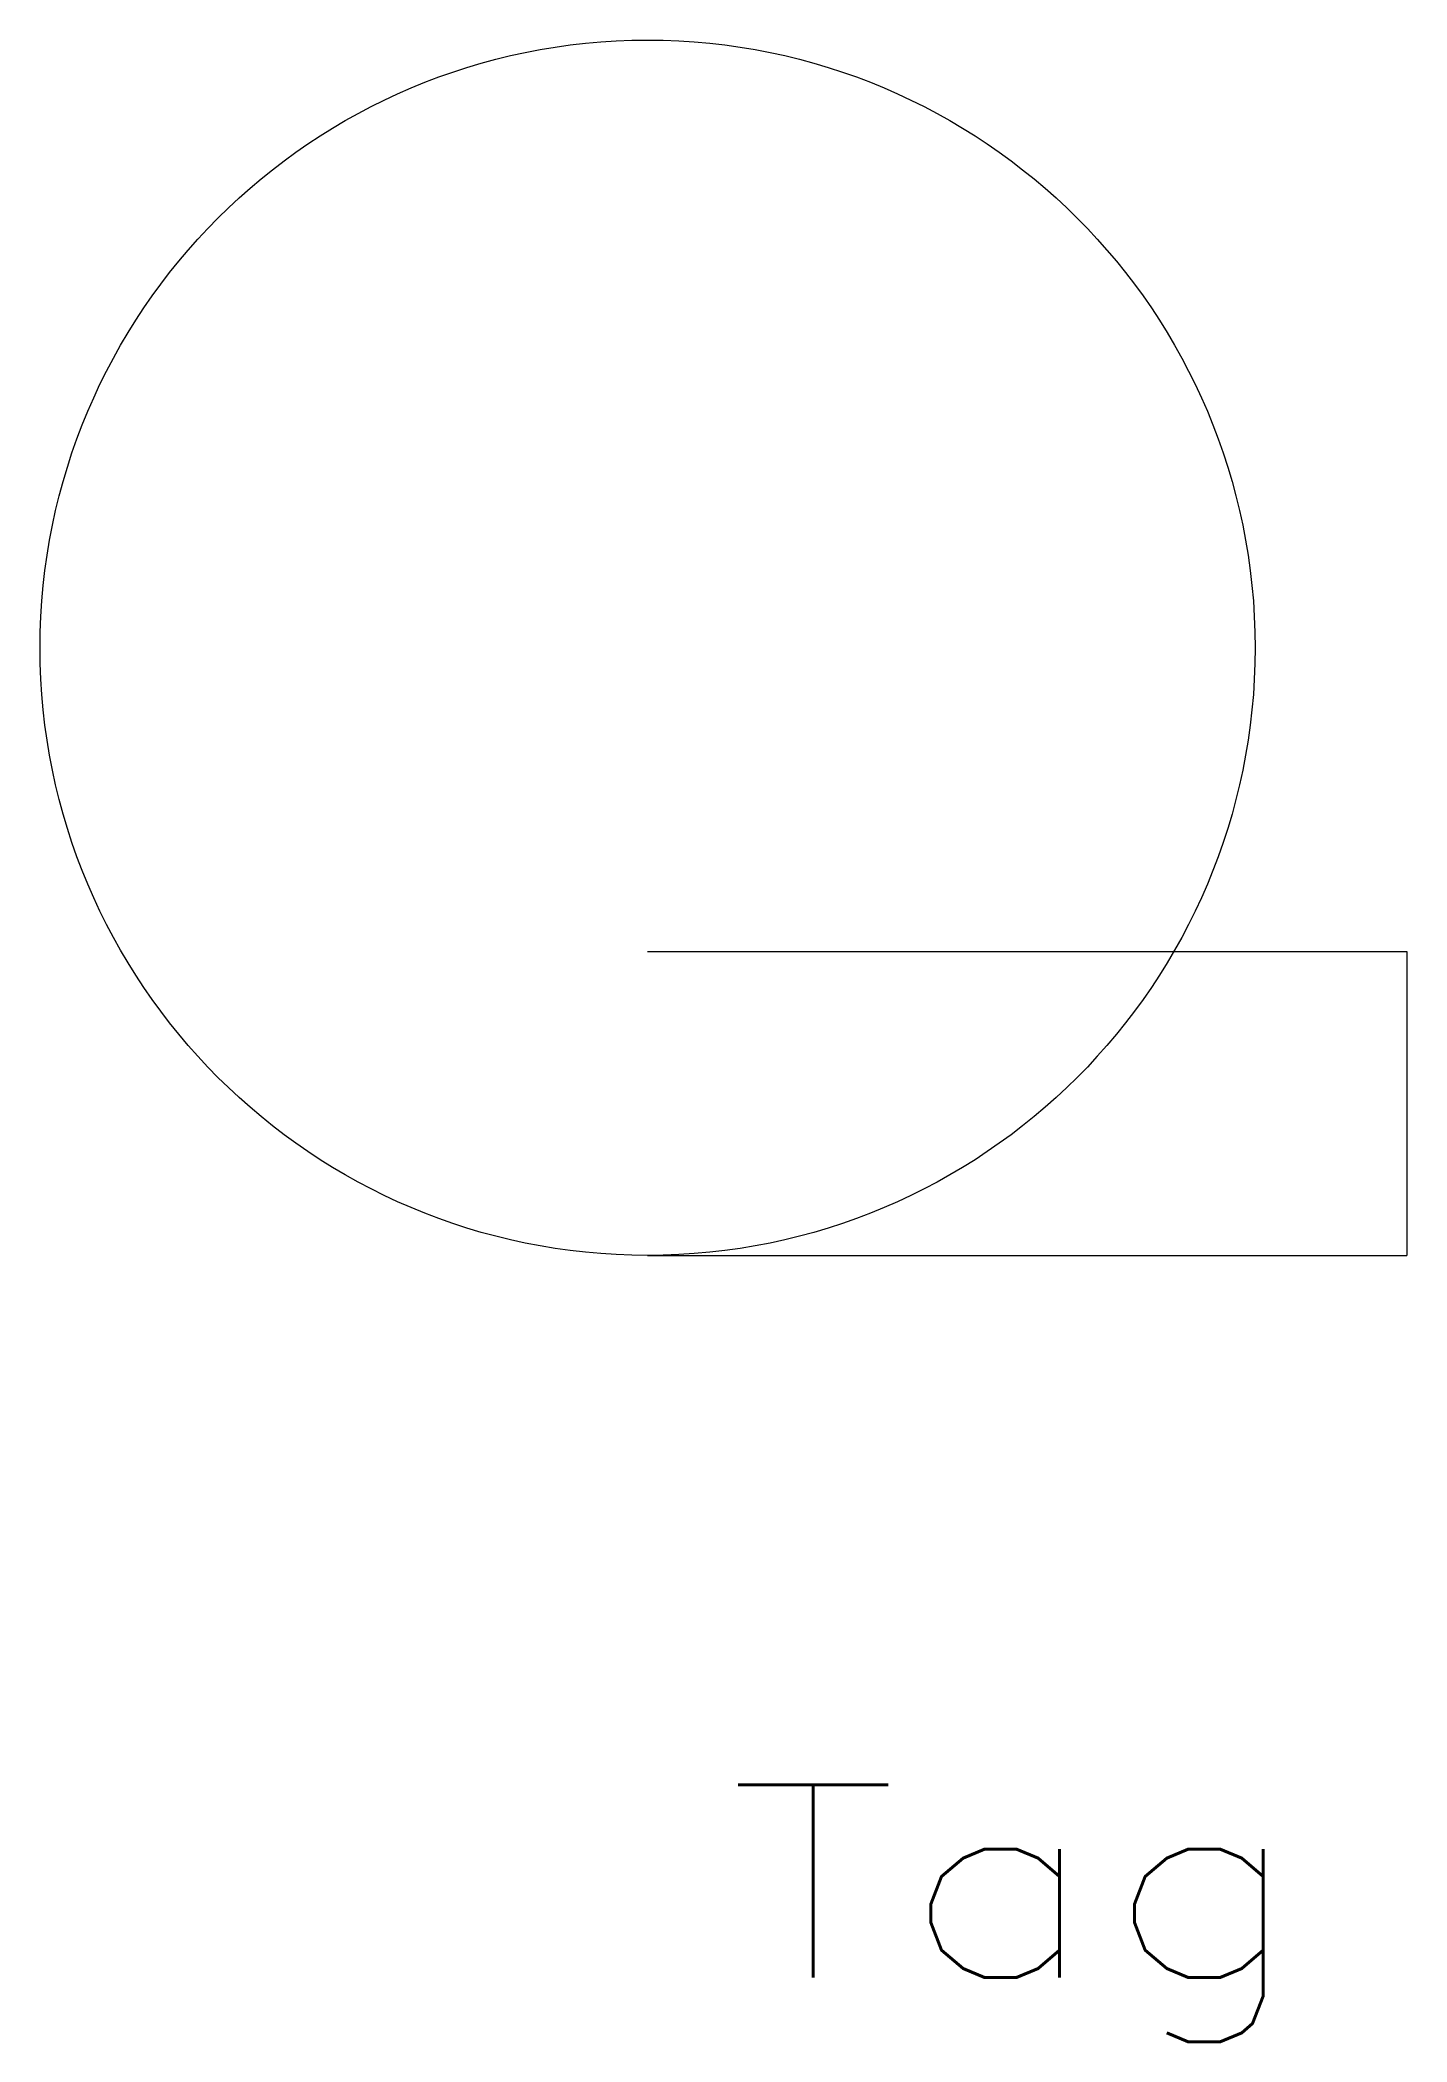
# Model space of a CAD drawing. Header units: inches. Extents: x -4.5 to 4.5, y -9.1 to 4.1.
import ezdxf
from ezdxf.enums import TextEntityAlignment as Align

# ---------------------------------------------------------------- set-up
doc = ezdxf.new("R2010")
doc.units = ezdxf.units.IN
doc.header["$MEASUREMENT"] = 0
doc.layers.get('0').update_dxf_attribs({"lineweight": 0})
doc.styles.add('_TCW_TXTSTY_1', font='TXT.SHX')

msp = doc.modelspace()

# ---------------------------------------------------------------- linework, layer by layer
at = {"linetype": 'Continuous'}
for p, q in [((-0.49, -1.943), (4.51, -1.943)), ((4.51, -1.943), (4.51, -3.943)), ((-0.49, -3.943), (4.51, -3.943))]:
    msp.add_line(p, q, dxfattribs=at)
msp.add_circle((-0.49, 0.057), 4, dxfattribs=at)

# ---------------------------------------------------------------- texts
at = {"color": 7, "linetype": 'Continuous', "style": '_TCW_TXTSTY_1', "width": 1.166667}
msp.add_text('Tag', height=1.27, dxfattribs=at).set_placement((0.035, -8.697), (3.845, -8.697), align=Align.FIT)

doc.saveas('drawing.dxf')
